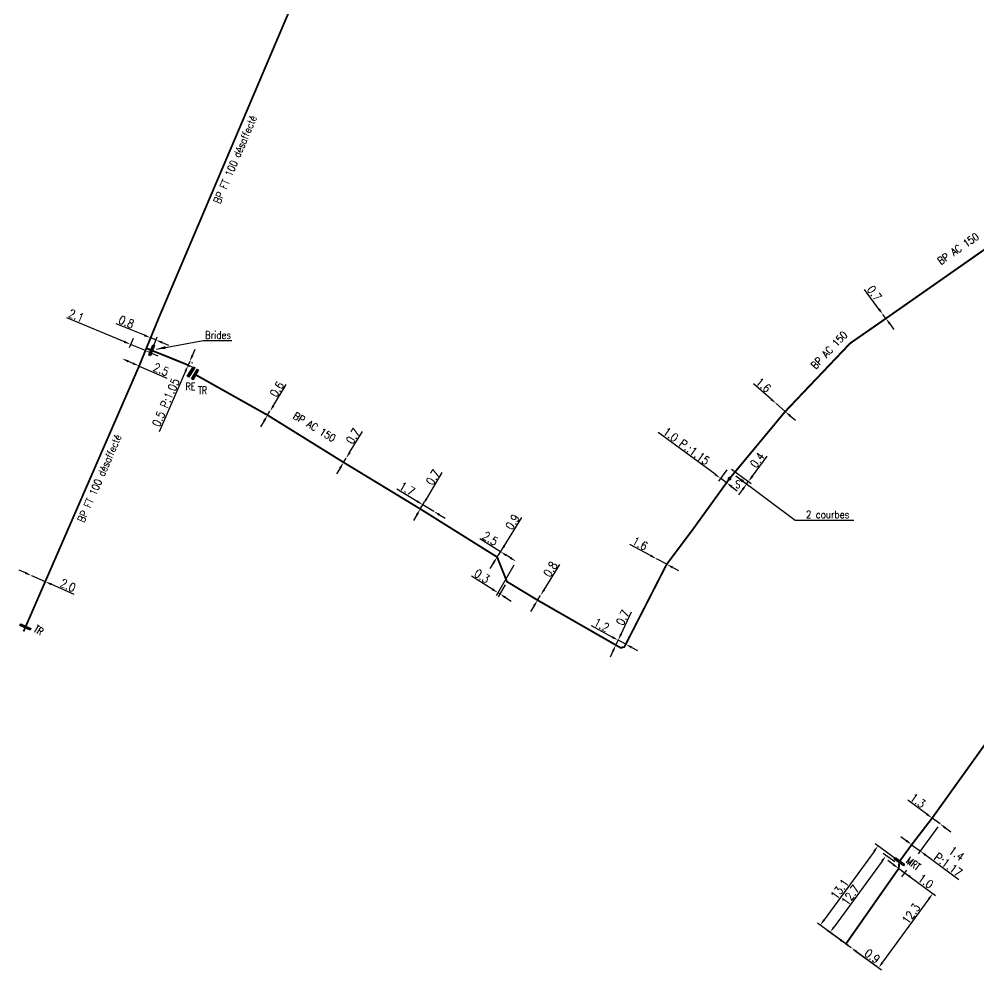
# Model space of a CAD drawing. Header units: millimetres. Extents: x 185000 to 186000, y 127000 to 128000.
# Drawn here: x 185373.7 to 185502, y 127269.3 to 127396.4 of the extents above; entities that cross this region are included whole.
import ezdxf
from ezdxf.enums import TextEntityAlignment as Align

# ---------------------------------------------------------------- set-up
doc = ezdxf.new("R2010")
doc.units = ezdxf.units.MM
doc.header["$PDMODE"] = 34
doc.layers.get('0').update_dxf_attribs({"linetype": 'CONTINUOUS'})
doc.layers.get('DEFPOINTS').update_dxf_attribs({"linetype": 'CONTINUOUS'})
doc.layers.add('L_908', color=5, linetype='CONTINUOUS')
doc.styles.add('G_ROMANS', font='ROMANS.SHX', dxfattribs={"width": 0.75})
doc.styles.get("Standard").update_dxf_attribs({"font": 'romans.shx', "width": 0.85})
doc.linetypes.add('BP_HS', pattern='A,2,-1,["G",Standard,S=0.85,R=0,X=-0.27,Y=-0.4],-1', length=4)
doc.dimstyles.get("Standard").update_dxf_attribs({"dimtxt": 1.5, "dimasz": 1.2, "dimexe": 0.625, "dimexo": 0.625, "dimgap": 0.25, "dimtad": 1, "dimdec": 1, "dimzin": 0, "dimdsep": 46, "dimtxsty": 'Standard', "dimcen": -0.5, "dimadec": 0, "dimazin": 0, "dimtfac": 1, "dimtdec": 1, "dimtmove": 0, "dimatfit": 3, "dimfxl": 0, "dimtolj": 1, "dimtzin": 0, "dimarcsym": 0})

# ---------------------------------------------------------------- blocks, each defined once
blk = doc.blocks.new('L_340_19')
at = {"linetype": 'Continuous'}
blk.add_hatch(color=0, dxfattribs=at).paths.add_polyline_path([(0.12, 0.75), (-0.12, 0.75), (-0.12, -0.75), (0.12, -0.75)])
at = {"color": 0, "linetype": 'Continuous'}
blk.add_lwpolyline([(-0.12, 0.75), (0.12, 0.75), (0.12, -0.75), (-0.12, -0.75)], close=True, dxfattribs=at)
at = {"color": 0, "linetype": 'Continuous', "width": 0.75}
for tag, height, flags, p in [('TR', 1, 8, (0, 1.98)), ('DEF_LEG', 1.2, 3, (0, -5)), ('DEF_COUP', 1.2, 3, (0, -7.5)), ('DEF_TYPE', 1.2, 3, (0, -10))]:
    blk.add_attdef(tag, text='', height=height, dxfattribs=dict(at, flags=flags)).set_placement(p, align=Align.MIDDLE)
blk = doc.blocks.new('*D388')
at = {"layer": 'DEFPOINTS', "color": 0, "linetype": 'Continuous', "transparency": 16777216}
for p in [(185387.4, 127351.04), (185387.4, 127351.04), (185389.69, 127350.03)]:
    blk.add_point(p, dxfattribs=at)
at = {"layer": 'L_908', "color": 0, "linetype": 'Continuous', "lineweight": -2, "transparency": 16777216}
for p, q in [((185388.23, 127350.68), (185388.87, 127350.4)), ((185389.69, 127350.03), (185393.41, 127348.4))]:
    blk.add_line(p, q, dxfattribs=at)
at = {"layer": 'L_908', "color": 0, "linetype": 'Continuous', "transparency": 16777216}
for points in [[(185388.29, 127350.81), (185388.16, 127350.54), (185387.4, 127351.04)], [(185388.93, 127350.53), (185388.81, 127350.26), (185389.69, 127350.03)]]:
    blk.add_solid(points, dxfattribs=at)
at = {"layer": 'L_908', "color": 0, "linetype": 'Continuous', "transparency": 16777216, "insert": (185392.63, 127349.57), "char_height": 1.125, "attachment_point": 5, "rotation": 336.3052}
blk.add_mtext('\\A1;2.5', dxfattribs=at)
blk = doc.blocks.new('*D389')
at = {"layer": 'DEFPOINTS', "color": 0, "linetype": 'Continuous', "transparency": 16777216}
for p in [(185391.23, 127353.81), (185391.23, 127353.81), (185391.37, 127352.13)]:
    blk.add_point(p, dxfattribs=at)
at = {"layer": 'L_908', "color": 0, "linetype": 'Continuous', "lineweight": -2, "transparency": 16777216}
for p, q in [((185390.4, 127354.15), (185386.61, 127355.7)), ((185391.94, 127353.52), (185391.23, 127353.81)), ((185391.55, 127352.56), (185392.12, 127353.95)), ((185392.77, 127353.18), (185393.6, 127352.84))]:
    blk.add_line(p, q, dxfattribs=at)
at = {"layer": 'L_908', "color": 0, "linetype": 'Continuous', "transparency": 16777216}
for points in [[(185390.45, 127354.29), (185390.34, 127354.01), (185391.23, 127353.81)], [(185392.83, 127353.32), (185392.71, 127353.04), (185391.94, 127353.52)]]:
    blk.add_solid(points, dxfattribs=at)
at = {"layer": 'L_908', "color": 0, "linetype": 'Continuous', "transparency": 16777216, "insert": (185387.99, 127355.94), "char_height": 1.125, "attachment_point": 5, "rotation": 337.7444}
blk.add_mtext('\\A1;0.8', dxfattribs=at)
blk = doc.blocks.new('*D390')
at = {"layer": 'DEFPOINTS', "color": 0, "linetype": 'Continuous', "transparency": 16777216}
for p in [(185389.06, 127354.13), (185388.55, 127352.93), (185390.66, 127352.41)]:
    blk.add_point(p, dxfattribs=at)
at = {"layer": 'L_908', "color": 0, "linetype": 'Continuous', "lineweight": -2, "transparency": 16777216}
for p, q in [((185387.72, 127353.27), (185380.02, 127356.49)), ((185388.88, 127353.7), (185388.37, 127352.49)), ((185390.53, 127352.1), (185388.55, 127352.93)), ((185390.48, 127351.98), (185390.35, 127351.67)), ((185391.36, 127351.75), (185392.19, 127351.41))]:
    blk.add_line(p, q, dxfattribs=at)
at = {"layer": 'L_908', "color": 0, "linetype": 'Continuous', "transparency": 16777216}
for points in [[(185387.78, 127353.41), (185387.67, 127353.14), (185388.55, 127352.93)], [(185391.42, 127351.89), (185391.3, 127351.62), (185390.53, 127352.1)]]:
    blk.add_solid(points, dxfattribs=at)
at = {"layer": 'L_908', "color": 0, "linetype": 'Continuous', "transparency": 16777216, "insert": (185381.28, 127356.78), "char_height": 1.125, "attachment_point": 5, "rotation": 337.3275}
blk.add_mtext('\\A1;2.1', dxfattribs=at)
blk = doc.blocks.new('*D393')
at = {"layer": 'DEFPOINTS', "color": 0, "linetype": 'Continuous', "transparency": 16777216}
for p in [(185375.31, 127322.02), (185375.31, 127322.02), (185377.14, 127321.22)]:
    blk.add_point(p, dxfattribs=at)
at = {"layer": 'L_908', "color": 0, "linetype": 'Continuous', "lineweight": -2, "transparency": 16777216}
for p, q in [((185374.48, 127322.38), (185373.66, 127322.74)), ((185375.31, 127322.02), (185377.14, 127321.22)), ((185377.97, 127320.86), (185380.97, 127319.55))]:
    blk.add_line(p, q, dxfattribs=at)
at = {"layer": 'L_908', "color": 0, "linetype": 'Continuous', "transparency": 16777216}
for points in [[(185374.54, 127322.52), (185374.42, 127322.24), (185375.31, 127322.02)], [(185378.03, 127321), (185377.91, 127320.72), (185377.14, 127321.22)]]:
    blk.add_solid(points, dxfattribs=at)
at = {"layer": 'L_908', "color": 0, "linetype": 'Continuous', "transparency": 16777216, "insert": (185380.18, 127320.71), "char_height": 1.125, "attachment_point": 5, "rotation": 336.4473}
blk.add_mtext('\\A1;2.0', dxfattribs=at)
blk = doc.blocks.new('*D396')
at = {"layer": 'DEFPOINTS', "color": 0, "linetype": 'Continuous', "transparency": 16777216}
for p in [(185396.07, 127350.24), (185396.28, 127350.72), (185396.46, 127350.64)]:
    blk.add_point(p, dxfattribs=at)
at = {"layer": 'L_908', "color": 0, "linetype": 'Continuous', "lineweight": -2, "transparency": 16777216}
for p, q in [((185396.82, 127351.46), (185397.18, 127352.29)), ((185396.46, 127350.64), (185396.25, 127350.16)), ((185396.5, 127350.06), (185396.68, 127349.97)), ((185396.71, 127350.53), (185396.89, 127350.45)), ((185395.9, 127349.34), (185392.37, 127341.24))]:
    blk.add_line(p, q, dxfattribs=at)
at = {"layer": 'L_908', "color": 0, "linetype": 'Continuous', "transparency": 16777216}
for points in [[(185396.68, 127351.52), (185396.96, 127351.4), (185396.46, 127350.64)], [(185395.76, 127349.4), (185396.03, 127349.28), (185396.25, 127350.16)]]:
    blk.add_solid(points, dxfattribs=at)
at = {"layer": 'L_908', "color": 0, "linetype": 'Continuous', "transparency": 16777216, "insert": (185393.26, 127345.17), "char_height": 1.125, "attachment_point": 5, "rotation": 66.4501}
blk.add_mtext('\\A1;0.5 P:1.05', dxfattribs=at)
blk = doc.blocks.new('*D397')
at = {"layer": 'DEFPOINTS', "color": 0, "linetype": 'Continuous', "transparency": 16777216}
for p in [(185391.23, 127353.81), (185391.23, 127353.81), (185391.37, 127352.13)]:
    blk.add_point(p, dxfattribs=at)
at = {"layer": 'L_908', "color": 0, "linetype": 'Continuous', "lineweight": -2, "transparency": 16777216}
for p, q in [((185390.4, 127354.15), (185386.61, 127355.7)), ((185391.94, 127353.52), (185391.23, 127353.81)), ((185391.55, 127352.56), (185392.12, 127353.95)), ((185392.77, 127353.18), (185393.6, 127352.84))]:
    blk.add_line(p, q, dxfattribs=at)
at = {"layer": 'L_908', "color": 0, "linetype": 'Continuous', "transparency": 16777216}
for points in [[(185390.45, 127354.29), (185390.34, 127354.01), (185391.23, 127353.81)], [(185392.83, 127353.32), (185392.71, 127353.04), (185391.94, 127353.52)]]:
    blk.add_solid(points, dxfattribs=at)
at = {"layer": 'L_908', "color": 0, "linetype": 'Continuous', "transparency": 16777216, "insert": (185387.99, 127355.94), "char_height": 1.125, "attachment_point": 5, "rotation": 337.7444}
blk.add_mtext('\\A1;0.8', dxfattribs=at)
blk = doc.blocks.new('*D436')
at = {"layer": 'DEFPOINTS', "color": 0, "linetype": 'Continuous', "transparency": 16777216}
for p in [(185407.19, 127343.99), (185407.19, 127343.99), (185406.87, 127343.47)]:
    blk.add_point(p, dxfattribs=at)
at = {"layer": 'L_908', "color": 0, "linetype": 'Continuous', "lineweight": -2, "transparency": 16777216}
for p, q in [((185407.66, 127344.76), (185409.37, 127347.56)), ((185406.87, 127343.47), (185407.19, 127343.99)), ((185406.4, 127342.7), (185405.93, 127341.93))]:
    blk.add_line(p, q, dxfattribs=at)
at = {"layer": 'L_908', "color": 0, "linetype": 'Continuous', "transparency": 16777216}
for points in [[(185407.53, 127344.84), (185407.79, 127344.68), (185407.19, 127343.99)], [(185406.27, 127342.78), (185406.53, 127342.62), (185406.87, 127343.47)]]:
    blk.add_solid(points, dxfattribs=at)
at = {"layer": 'L_908', "color": 0, "linetype": 'Continuous', "transparency": 16777216, "insert": (185408.11, 127346.94), "char_height": 1.125, "attachment_point": 5, "rotation": 58.5579}
blk.add_mtext('\\A1;0.6', dxfattribs=at)
blk = doc.blocks.new('*D437')
at = {"layer": 'DEFPOINTS', "color": 0, "linetype": 'Continuous', "transparency": 16777216}
for p in [(185453.74, 127313.39), (185453.74, 127313.39), (185454.75, 127312.84)]:
    blk.add_point(p, dxfattribs=at)
at = {"layer": 'L_908', "color": 0, "linetype": 'Continuous', "lineweight": -2, "transparency": 16777216}
for p, q in [((185452.95, 127313.81), (185450.18, 127315.3)), ((185454.75, 127312.84), (185453.74, 127313.39)), ((185455.55, 127312.42), (185456.34, 127311.99))]:
    blk.add_line(p, q, dxfattribs=at)
at = {"layer": 'L_908', "color": 0, "linetype": 'Continuous', "transparency": 16777216}
for points in [[(185453.02, 127313.94), (185452.88, 127313.68), (185453.74, 127313.39)], [(185455.62, 127312.55), (185455.48, 127312.29), (185454.75, 127312.84)]]:
    blk.add_solid(points, dxfattribs=at)
at = {"layer": 'L_908', "color": 0, "linetype": 'Continuous', "transparency": 16777216, "insert": (185451.52, 127315.43), "char_height": 1.125, "attachment_point": 5, "rotation": 331.7906}
blk.add_mtext('\\A1;1.2', dxfattribs=at)
blk = doc.blocks.new('*D438')
at = {"layer": 'DEFPOINTS', "color": 0, "linetype": 'Continuous', "transparency": 16777216}
for p in [(185458.87, 127324.27), (185458.87, 127324.27), (185460.23, 127323.54)]:
    blk.add_point(p, dxfattribs=at)
at = {"layer": 'L_908', "color": 0, "linetype": 'Continuous', "lineweight": -2, "transparency": 16777216}
for p, q in [((185458.08, 127324.69), (185455.31, 127326.18)), ((185460.23, 127323.54), (185458.87, 127324.27)), ((185461.03, 127323.11), (185461.82, 127322.69))]:
    blk.add_line(p, q, dxfattribs=at)
at = {"layer": 'L_908', "color": 0, "linetype": 'Continuous', "transparency": 16777216}
for points in [[(185458.15, 127324.83), (185458, 127324.56), (185458.87, 127324.27)], [(185461.1, 127323.24), (185460.96, 127322.98), (185460.23, 127323.54)]]:
    blk.add_solid(points, dxfattribs=at)
at = {"layer": 'L_908', "color": 0, "linetype": 'Continuous', "transparency": 16777216, "insert": (185456.65, 127326.31), "char_height": 1.125, "attachment_point": 5, "rotation": 331.7906}
blk.add_mtext('\\A1;1.6', dxfattribs=at)
blk = doc.blocks.new('*D439')
at = {"layer": 'DEFPOINTS', "color": 0, "linetype": 'Continuous', "transparency": 16777216}
for p in [(185453.43, 127312.74), (185453.74, 127313.39), (185453.74, 127313.39)]:
    blk.add_point(p, dxfattribs=at)
at = {"layer": 'L_908', "color": 0, "linetype": 'Continuous', "lineweight": -2, "transparency": 16777216}
for p, q in [((185454.13, 127314.2), (185455.53, 127317.16)), ((185453.43, 127312.74), (185453.74, 127313.39)), ((185453.05, 127311.92), (185452.66, 127311.11))]:
    blk.add_line(p, q, dxfattribs=at)
at = {"layer": 'L_908', "color": 0, "linetype": 'Continuous', "transparency": 16777216}
for points in [[(185453.99, 127314.26), (185454.26, 127314.14), (185453.74, 127313.39)], [(185452.91, 127311.99), (185453.18, 127311.86), (185453.43, 127312.74)]]:
    blk.add_solid(points, dxfattribs=at)
at = {"layer": 'L_908', "color": 0, "linetype": 'Continuous', "transparency": 16777216, "insert": (185454.34, 127316.41), "char_height": 1.125, "attachment_point": 5, "rotation": 64.6166}
blk.add_mtext('\\A1;0.7', dxfattribs=at)
blk = doc.blocks.new('*D440')
at = {"layer": 'DEFPOINTS', "color": 0, "linetype": 'Continuous', "transparency": 16777216}
for p in [(185443.36, 127319.38), (185443.36, 127319.38), (185442.97, 127318.74)]:
    blk.add_point(p, dxfattribs=at)
at = {"layer": 'L_908', "color": 0, "linetype": 'Continuous', "lineweight": -2, "transparency": 16777216}
for p, q in [((185443.84, 127320.14), (185445.95, 127323.49)), ((185442.97, 127318.74), (185443.36, 127319.38)), ((185442.49, 127317.98), (185442.01, 127317.22))]:
    blk.add_line(p, q, dxfattribs=at)
at = {"layer": 'L_908', "color": 0, "linetype": 'Continuous', "transparency": 16777216}
for points in [[(185443.72, 127320.22), (185443.97, 127320.06), (185443.36, 127319.38)], [(185442.36, 127318.06), (185442.61, 127317.9), (185442.97, 127318.74)]]:
    blk.add_solid(points, dxfattribs=at)
at = {"layer": 'L_908', "color": 0, "linetype": 'Continuous', "transparency": 16777216, "insert": (185444.68, 127322.88), "char_height": 1.125, "attachment_point": 5, "rotation": 57.9038}
blk.add_mtext('\\A1;0.8', dxfattribs=at)
blk = doc.blocks.new('*D441')
at = {"layer": 'DEFPOINTS', "color": 0, "linetype": 'Continuous', "transparency": 16777216}
for p in [(185437.56, 127324.5), (185440.09, 127323.92), (185440.09, 127323.92)]:
    blk.add_point(p, dxfattribs=at)
at = {"layer": 'L_908', "color": 0, "linetype": 'Continuous', "lineweight": -2, "transparency": 16777216}
for p, q in [((185438.01, 127325.22), (185435.24, 127326.96)), ((185437.81, 127324.9), (185438.26, 127325.62)), ((185439.33, 127324.39), (185438.78, 127324.74))]:
    blk.add_line(p, q, dxfattribs=at)
at = {"layer": 'L_908', "color": 0, "linetype": 'Continuous', "transparency": 16777216}
for points in [[(185438.86, 127324.87), (185438.7, 127324.61), (185438.01, 127325.22)], [(185439.41, 127324.52), (185439.25, 127324.27), (185440.09, 127323.92)]]:
    blk.add_solid(points, dxfattribs=at)
at = {"layer": 'L_908', "color": 0, "linetype": 'Continuous', "transparency": 16777216, "insert": (185436.64, 127326.97), "char_height": 1.125, "attachment_point": 5, "rotation": 327.8584}
blk.add_mtext('\\A1;2.5', dxfattribs=at)
blk = doc.blocks.new('*D442')
at = {"layer": 'DEFPOINTS', "color": 0, "linetype": 'Continuous', "transparency": 16777216}
for p in [(185437.56, 127324.5), (185438.01, 127325.22), (185438.01, 127325.22)]:
    blk.add_point(p, dxfattribs=at)
at = {"layer": 'L_908', "color": 0, "linetype": 'Continuous', "lineweight": -2, "transparency": 16777216}
for p, q in [((185438.49, 127325.98), (185440.88, 127329.78)), ((185437.56, 127324.5), (185438.01, 127325.22)), ((185437.08, 127323.74), (185436.6, 127322.98))]:
    blk.add_line(p, q, dxfattribs=at)
at = {"layer": 'L_908', "color": 0, "linetype": 'Continuous', "transparency": 16777216}
for points in [[(185438.37, 127326.06), (185438.62, 127325.9), (185438.01, 127325.22)], [(185436.96, 127323.82), (185437.21, 127323.66), (185437.56, 127324.5)]]:
    blk.add_solid(points, dxfattribs=at)
at = {"layer": 'L_908', "color": 0, "linetype": 'Continuous', "transparency": 16777216, "insert": (185439.62, 127329.19), "char_height": 1.125, "attachment_point": 5, "rotation": 57.8584}
blk.add_mtext('\\A1;0.9', dxfattribs=at)
blk = doc.blocks.new('*D443')
at = {"layer": 'DEFPOINTS', "color": 0, "linetype": 'Continuous', "transparency": 16777216}
for p in [(185427.29, 127330.93), (185429.08, 127330.61), (185429.08, 127330.61)]:
    blk.add_point(p, dxfattribs=at)
at = {"layer": 'L_908', "color": 0, "linetype": 'Continuous', "lineweight": -2, "transparency": 16777216}
for p, q in [((185426.86, 127331.95), (185424.17, 127333.58)), ((185427.54, 127331.33), (185427.87, 127331.89)), ((185429.08, 127330.61), (185427.63, 127331.49)), ((185429.86, 127330.14), (185430.63, 127329.68))]:
    blk.add_line(p, q, dxfattribs=at)
at = {"layer": 'L_908', "color": 0, "linetype": 'Continuous', "transparency": 16777216}
for points in [[(185426.94, 127332.08), (185426.78, 127331.82), (185427.63, 127331.49)], [(185429.93, 127330.27), (185429.78, 127330.01), (185429.08, 127330.61)]]:
    blk.add_solid(points, dxfattribs=at)
at = {"layer": 'L_908', "color": 0, "linetype": 'Continuous', "transparency": 16777216, "insert": (185425.52, 127333.64), "char_height": 1.125, "attachment_point": 5, "rotation": 328.8564}
blk.add_mtext('\\A1;1.7', dxfattribs=at)
blk = doc.blocks.new('*D444')
at = {"layer": 'DEFPOINTS', "color": 0, "linetype": 'Continuous', "transparency": 16777216}
for p in [(185440.03, 127323.82), (185438.87, 127321.22), (185437.67, 127319.73)]:
    blk.add_point(p, dxfattribs=at)
at = {"layer": 'L_908', "color": 0, "linetype": 'Continuous', "lineweight": -2, "transparency": 16777216}
for p, q in [((185439.79, 127323.42), (185437.43, 127319.32)), ((185436.91, 127320.21), (185434.13, 127321.96)), ((185438.64, 127320.81), (185437.69, 127319.17)), ((185437.92, 127319.57), (185437.67, 127319.73)), ((185438.68, 127319.09), (185439.44, 127318.61))]:
    blk.add_line(p, q, dxfattribs=at)
at = {"layer": 'L_908', "color": 0, "linetype": 'Continuous', "transparency": 16777216}
for points in [[(185436.99, 127320.34), (185436.83, 127320.08), (185437.67, 127319.73)], [(185438.76, 127319.22), (185438.6, 127318.96), (185437.92, 127319.57)]]:
    blk.add_solid(points, dxfattribs=at)
at = {"layer": 'L_908', "color": 0, "linetype": 'Continuous', "transparency": 16777216, "insert": (185435.54, 127321.96), "char_height": 1.125, "attachment_point": 5, "rotation": 327.7866}
blk.add_mtext('\\A1;0.3', dxfattribs=at)
blk = doc.blocks.new('*D445')
at = {"layer": 'DEFPOINTS', "color": 0, "linetype": 'Continuous', "transparency": 16777216}
for p in [(185427.29, 127330.93), (185427.63, 127331.49), (185427.63, 127331.49)]:
    blk.add_point(p, dxfattribs=at)
at = {"layer": 'L_908', "color": 0, "linetype": 'Continuous', "lineweight": -2, "transparency": 16777216}
for p, q in [((185428.1, 127332.26), (185430.23, 127335.79)), ((185427.29, 127330.93), (185427.63, 127331.49)), ((185426.83, 127330.16), (185426.36, 127329.39))]:
    blk.add_line(p, q, dxfattribs=at)
at = {"layer": 'L_908', "color": 0, "linetype": 'Continuous', "transparency": 16777216}
for points in [[(185427.97, 127332.33), (185428.22, 127332.18), (185427.63, 127331.49)], [(185426.7, 127330.24), (185426.96, 127330.08), (185427.29, 127330.93)]]:
    blk.add_solid(points, dxfattribs=at)
at = {"layer": 'L_908', "color": 0, "linetype": 'Continuous', "transparency": 16777216, "insert": (185428.98, 127335.16), "char_height": 1.125, "attachment_point": 5, "rotation": 58.8564}
blk.add_mtext('\\A1;0.7', dxfattribs=at)
blk = doc.blocks.new('*D446')
at = {"layer": 'DEFPOINTS', "color": 0, "linetype": 'Continuous', "transparency": 16777216}
for p in [(185417.03, 127337.16), (185417.37, 127337.72), (185417.37, 127337.72)]:
    blk.add_point(p, dxfattribs=at)
at = {"layer": 'L_908', "color": 0, "linetype": 'Continuous', "lineweight": -2, "transparency": 16777216}
for p, q in [((185417.84, 127338.48), (185419.56, 127341.27)), ((185417.03, 127337.16), (185417.37, 127337.72)), ((185416.56, 127336.4), (185416.09, 127335.63))]:
    blk.add_line(p, q, dxfattribs=at)
at = {"layer": 'L_908', "color": 0, "linetype": 'Continuous', "transparency": 16777216}
for points in [[(185417.72, 127338.56), (185417.97, 127338.4), (185417.37, 127337.72)], [(185416.43, 127336.47), (185416.69, 127336.32), (185417.03, 127337.16)]]:
    blk.add_solid(points, dxfattribs=at)
at = {"layer": 'L_908', "color": 0, "linetype": 'Continuous', "transparency": 16777216, "insert": (185418.3, 127340.65), "char_height": 1.125, "attachment_point": 5, "rotation": 58.3895}
blk.add_mtext('\\A1;0.7', dxfattribs=at)
blk = doc.blocks.new('*D447')
at = {"layer": 'DEFPOINTS', "color": 0, "linetype": 'Continuous', "transparency": 16777216}
for p in [(185474.88, 127345.01), (185474.88, 127345.01), (185476.08, 127343.96)]:
    blk.add_point(p, dxfattribs=at)
at = {"layer": 'L_908', "color": 0, "linetype": 'Continuous', "lineweight": -2, "transparency": 16777216}
for p, q in [((185474.2, 127345.6), (185471.83, 127347.66)), ((185476.08, 127343.96), (185474.88, 127345.01)), ((185476.76, 127343.37), (185477.44, 127342.78))]:
    blk.add_line(p, q, dxfattribs=at)
at = {"layer": 'L_908', "color": 0, "linetype": 'Continuous', "transparency": 16777216}
for points in [[(185474.3, 127345.71), (185474.1, 127345.49), (185474.88, 127345.01)], [(185476.86, 127343.48), (185476.66, 127343.26), (185476.08, 127343.96)]]:
    blk.add_solid(points, dxfattribs=at)
at = {"layer": 'L_908', "color": 0, "linetype": 'Continuous', "transparency": 16777216, "insert": (185473.16, 127347.49), "char_height": 1.125, "attachment_point": 5, "rotation": 318.9899}
blk.add_mtext('\\A1;1.6', dxfattribs=at)
blk = doc.blocks.new('*D448')
at = {"layer": 'DEFPOINTS', "color": 0, "linetype": 'Continuous', "transparency": 16777216}
for p in [(185468.53, 127336.54), (185467.42, 127335.03), (185468.63, 127334.99)]:
    blk.add_point(p, dxfattribs=at)
at = {"layer": 'L_908', "color": 0, "linetype": 'Continuous', "lineweight": -2, "transparency": 16777216}
for p, q in [((185466.7, 127335.57), (185459.09, 127341.17)), ((185468.25, 127336.16), (185467.14, 127334.66)), ((185468.22, 127334.44), (185467.42, 127335.03)), ((185468.36, 127334.62), (185467.95, 127334.06)), ((185468.95, 127333.9), (185469.67, 127333.37))]:
    blk.add_line(p, q, dxfattribs=at)
at = {"layer": 'L_908', "color": 0, "linetype": 'Continuous', "transparency": 16777216}
for points in [[(185466.78, 127335.69), (185466.61, 127335.45), (185467.42, 127335.03)], [(185469.04, 127334.03), (185468.86, 127333.78), (185468.22, 127334.44)]]:
    blk.add_solid(points, dxfattribs=at)
at = {"layer": 'L_908', "color": 0, "linetype": 'Continuous', "transparency": 16777216, "insert": (185462.86, 127339.33), "char_height": 1.125, "attachment_point": 5, "rotation": 323.5891}
blk.add_mtext('\\A1;1.0 P.:1.15', dxfattribs=at)
blk = doc.blocks.new('*D449')
at = {"layer": 'DEFPOINTS', "color": 0, "linetype": 'Continuous', "transparency": 16777216}
for p in [(185468.53, 127336.54), (185469.1, 127335.62), (185471.16, 127334.6)]:
    blk.add_point(p, dxfattribs=at)
at = {"layer": 'L_908', "color": 0, "linetype": 'Continuous', "lineweight": -2, "transparency": 16777216}
for p, q in [((185471.69, 127335.32), (185473.66, 127338)), ((185468.91, 127336.26), (185471.53, 127334.32)), ((185469.47, 127335.34), (185471.3, 127334)), ((185470.92, 127334.27), (185471.16, 127334.6)), ((185470.38, 127333.55), (185469.85, 127332.83))]:
    blk.add_line(p, q, dxfattribs=at)
at = {"layer": 'L_908', "color": 0, "linetype": 'Continuous', "transparency": 16777216}
for points in [[(185471.57, 127335.41), (185471.81, 127335.23), (185471.16, 127334.6)], [(185470.26, 127333.64), (185470.51, 127333.46), (185470.92, 127334.27)]]:
    blk.add_solid(points, dxfattribs=at)
at = {"layer": 'L_908', "color": 0, "linetype": 'Continuous', "transparency": 16777216, "insert": (185472.34, 127337.47), "char_height": 1.125, "attachment_point": 5, "rotation": 53.5891}
blk.add_mtext('\\A1;0.4', dxfattribs=at)
blk = doc.blocks.new('*D450')
at = {"layer": 'DEFPOINTS', "color": 0, "linetype": 'Continuous', "transparency": 16777216}
for p in [(185489.14, 127356.92), (185489.14, 127356.92), (185489.53, 127356.39)]:
    blk.add_point(p, dxfattribs=at)
at = {"layer": 'L_908', "color": 0, "linetype": 'Continuous', "lineweight": -2, "transparency": 16777216}
for p, q in [((185488.61, 127357.64), (185486.68, 127360.29)), ((185489.53, 127356.39), (185489.14, 127356.92)), ((185490.06, 127355.67), (185490.59, 127354.94))]:
    blk.add_line(p, q, dxfattribs=at)
at = {"layer": 'L_908', "color": 0, "linetype": 'Continuous', "transparency": 16777216}
for points in [[(185488.73, 127357.73), (185488.49, 127357.56), (185489.14, 127356.92)], [(185490.18, 127355.75), (185489.94, 127355.58), (185489.53, 127356.39)]]:
    blk.add_solid(points, dxfattribs=at)
at = {"layer": 'L_908', "color": 0, "linetype": 'Continuous', "transparency": 16777216, "insert": (185487.99, 127359.77), "char_height": 1.125, "attachment_point": 5, "rotation": 306.1257}
blk.add_mtext('\\A1;0.7', dxfattribs=at)
blk = doc.blocks.new('L_300_11')
at = {"color": 0, "linetype": 'Continuous', "const_width": 0.248, "flags": 128}
blk.add_lwpolyline([(-0.13, 0, 1), (0.13, 0, 1)], format="xyb", close=True, dxfattribs=at)
at = {"linetype": 'Continuous', "style": 'G_ROMANS', "width": 0.75}
blk.add_attdef('S', text='', height=1, dxfattribs=at).set_placement((0, 1.35), align=Align.MIDDLE_CENTER)
at = {"color": 0, "linetype": 'Continuous', "width": 0.75, "flags": 3}
for tag, p in [('DEF_LEG', (0, -5)), ('DEF_COUP', (0, -7.5)), ('DEF_TYPE', (0, -10))]:
    blk.add_attdef(tag, text='', height=1.2, dxfattribs=at).set_placement(p, align=Align.MIDDLE)
blk = doc.blocks.new('*D458')
at = {"layer": 'DEFPOINTS', "color": 0, "linetype": 'Continuous', "transparency": 16777216}
for p in [(185496.78, 127288.83), (185492.98, 127286.05), (185494.11, 127285.22)]:
    blk.add_point(p, dxfattribs=at)
at = {"layer": 'L_908', "color": 0, "linetype": 'Continuous', "lineweight": -2, "transparency": 16777216}
for p, q in [((185496.5, 127288.45), (185493.83, 127284.84)), ((185492.26, 127286.59), (185491.53, 127287.12)), ((185492.98, 127286.05), (185494.11, 127285.22)), ((185494.83, 127284.68), (185499.3, 127281.38))]:
    blk.add_line(p, q, dxfattribs=at)
at = {"layer": 'L_908', "color": 0, "linetype": 'Continuous', "transparency": 16777216}
for points in [[(185492.35, 127286.71), (185492.17, 127286.46), (185492.98, 127286.05)], [(185494.92, 127284.8), (185494.74, 127284.56), (185494.11, 127285.22)]]:
    blk.add_solid(points, dxfattribs=at)
at = {"layer": 'L_908', "color": 0, "linetype": 'Continuous', "transparency": 16777216, "insert": (185498.43, 127284.12), "char_height": 1.125, "attachment_point": 5, "rotation": 323.5079}
blk.add_mtext('\\A1;1.4\\PP:1.17', dxfattribs=at)
blk = doc.blocks.new('*D459')
at = {"layer": 'DEFPOINTS', "color": 0, "linetype": 'Continuous', "transparency": 16777216}
for p in [(185495.72, 127289.61), (185496.78, 127288.83), (185496.78, 127288.83)]:
    blk.add_point(p, dxfattribs=at)
at = {"layer": 'L_908', "color": 0, "linetype": 'Continuous', "lineweight": -2, "transparency": 16777216}
for p, q in [((185494.99, 127290.15), (185492.47, 127292.02)), ((185496.78, 127288.83), (185495.72, 127289.61)), ((185497.5, 127288.29), (185498.23, 127287.76))]:
    blk.add_line(p, q, dxfattribs=at)
at = {"layer": 'L_908', "color": 0, "linetype": 'Continuous', "transparency": 16777216}
for points in [[(185495.08, 127290.27), (185494.9, 127290.03), (185495.72, 127289.61)], [(185497.59, 127288.42), (185497.41, 127288.17), (185496.78, 127288.83)]]:
    blk.add_solid(points, dxfattribs=at)
at = {"layer": 'L_908', "color": 0, "linetype": 'Continuous', "transparency": 16777216, "insert": (185493.81, 127291.95), "char_height": 1.125, "attachment_point": 5, "rotation": 323.5151}
blk.add_mtext('\\A1;1.3', dxfattribs=at)
blk = doc.blocks.new('L_340_17')
at = {"linetype": 'Continuous'}
blk.add_hatch(color=0, dxfattribs=at).paths.add_polyline_path([(0.125, 0.75), (-0.125, 0.75), (-0.125, -0.75), (0.125, -0.75)])
at = {"color": 0, "linetype": 'Continuous'}
blk.add_lwpolyline([(-0.125, 0.75), (0.125, 0.75), (0.125, -0.75), (-0.125, -0.75)], close=True, dxfattribs=at)
at = {"color": 0, "linetype": 'Continuous', "width": 0.75}
for tag, height, flags, p in [('MRT', 1, 8, (0, 2.5)), ('DEF_LEG', 1.2, 3, (0, -5)), ('DEF_COUP', 1.2, 3, (0, -7.5)), ('DEF_TYPE', 1.2, 3, (0, -10))]:
    blk.add_attdef(tag, text='', height=height, dxfattribs=dict(at, flags=flags)).set_placement(p, align=Align.MIDDLE)
blk = doc.blocks.new('*D753')
at = {"layer": 'DEFPOINTS', "color": 0, "linetype": 'Continuous', "transparency": 16777216}
for p in [(185491.1, 127283.47), (185482.08, 127274.33), (185484.88, 127272.29)]:
    blk.add_point(p, dxfattribs=at)
at = {"layer": 'L_908', "color": 0, "linetype": 'Continuous', "lineweight": -2, "transparency": 16777216}
for p, q in [((185490.72, 127283.75), (185489.18, 127284.87)), ((185489.03, 127283.86), (185482.61, 127275.06)), ((185484.5, 127272.57), (185481.7, 127274.6))]:
    blk.add_line(p, q, dxfattribs=at)
at = {"layer": 'L_908', "color": 0, "linetype": 'Continuous', "transparency": 16777216}
for points in [[(185488.91, 127283.95), (185489.15, 127283.78), (185489.56, 127284.59)], [(185482.49, 127275.14), (185482.73, 127274.97), (185482.08, 127274.33)]]:
    blk.add_solid(points, dxfattribs=at)
at = {"layer": 'L_908', "color": 0, "linetype": 'Continuous', "transparency": 16777216, "insert": (185484.78, 127279.31), "char_height": 1.125, "attachment_point": 5, "rotation": 53.9208}
blk.add_mtext('\\A1;12.7', dxfattribs=at)
blk = doc.blocks.new('*D754')
at = {"layer": 'DEFPOINTS', "color": 0, "linetype": 'Continuous', "transparency": 16777216}
for p in [(185491.25, 127282.87), (185492.05, 127282.28), (185491.39, 127281.37)]:
    blk.add_point(p, dxfattribs=at)
at = {"layer": 'L_908', "color": 0, "linetype": 'Continuous', "lineweight": -2, "transparency": 16777216}
for p, q in [((185490.52, 127283.4), (185489.79, 127283.93)), ((185491.25, 127282.87), (185492.05, 127282.28)), ((185491.67, 127281.75), (185492.33, 127282.66)), ((185492.78, 127281.75), (185495.32, 127279.9))]:
    blk.add_line(p, q, dxfattribs=at)
at = {"layer": 'L_908', "color": 0, "linetype": 'Continuous', "transparency": 16777216}
for points in [[(185490.61, 127283.52), (185490.43, 127283.28), (185491.25, 127282.87)], [(185492.87, 127281.87), (185492.69, 127281.63), (185492.05, 127282.28)]]:
    blk.add_solid(points, dxfattribs=at)
at = {"layer": 'L_908', "color": 0, "linetype": 'Continuous', "transparency": 16777216, "insert": (185494.86, 127281.17), "char_height": 1.125, "attachment_point": 5, "rotation": 323.9208}
blk.add_mtext('\\A1;1.0', dxfattribs=at)
blk = doc.blocks.new('*D755')
at = {"layer": 'DEFPOINTS', "color": 0, "linetype": 'Continuous', "transparency": 16777216}
for p in [(185491.34, 127283.79), (185480.76, 127275.29), (185484.88, 127272.29)]:
    blk.add_point(p, dxfattribs=at)
at = {"layer": 'L_908', "color": 0, "linetype": 'Continuous', "lineweight": -2, "transparency": 16777216}
for p, q in [((185490.96, 127284.07), (185488.1, 127286.15)), ((185487.95, 127285.15), (185481.29, 127276.02)), ((185484.5, 127272.57), (185480.38, 127275.57))]:
    blk.add_line(p, q, dxfattribs=at)
at = {"layer": 'L_908', "color": 0, "linetype": 'Continuous', "transparency": 16777216}
for points in [[(185487.83, 127285.24), (185488.07, 127285.06), (185488.48, 127285.88)], [(185481.17, 127276.11), (185481.41, 127275.93), (185480.76, 127275.29)]]:
    blk.add_solid(points, dxfattribs=at)
at = {"layer": 'L_908', "color": 0, "linetype": 'Continuous', "transparency": 16777216, "insert": (185483.35, 127280.11), "char_height": 1.125, "attachment_point": 5, "rotation": 53.9208}
blk.add_mtext('\\A1;13.1', dxfattribs=at)
blk = doc.blocks.new('*D756')
at = {"layer": 'DEFPOINTS', "color": 0, "linetype": 'Continuous', "transparency": 16777216}
for p in [(185491.25, 127282.87), (185484.88, 127272.29), (185488.56, 127269.61)]:
    blk.add_point(p, dxfattribs=at)
at = {"layer": 'L_908', "color": 0, "linetype": 'Continuous', "lineweight": -2, "transparency": 16777216}
for p, q in [((185491.62, 127282.59), (185496.19, 127279.27)), ((185495.28, 127278.82), (185489.09, 127270.33)), ((185485.26, 127272.02), (185488.94, 127269.33))]:
    blk.add_line(p, q, dxfattribs=at)
at = {"layer": 'L_908', "color": 0, "linetype": 'Continuous', "transparency": 16777216}
for points in [[(185495.16, 127278.91), (185495.4, 127278.73), (185495.81, 127279.55)], [(185488.97, 127270.42), (185489.21, 127270.24), (185488.56, 127269.61)]]:
    blk.add_solid(points, dxfattribs=at)
at = {"layer": 'L_908', "color": 0, "linetype": 'Continuous', "transparency": 16777216, "insert": (185492.9, 127276.83), "char_height": 1.125, "attachment_point": 5, "rotation": 53.9208}
blk.add_mtext('\\A1;12.3', dxfattribs=at)
blk = doc.blocks.new('*D759')
at = {"layer": 'DEFPOINTS', "color": 0, "linetype": 'Continuous', "transparency": 16777216}
for p in [(185484.19, 127272.79), (185484.88, 127272.29), (185484.88, 127272.29)]:
    blk.add_point(p, dxfattribs=at)
at = {"layer": 'L_908', "color": 0, "linetype": 'Continuous', "lineweight": -2, "transparency": 16777216}
for p, q in [((185483.46, 127273.32), (185482.73, 127273.85)), ((185484.19, 127272.79), (185484.88, 127272.29)), ((185485.6, 127271.76), (185488.22, 127269.86))]:
    blk.add_line(p, q, dxfattribs=at)
at = {"layer": 'L_908', "color": 0, "linetype": 'Continuous', "transparency": 16777216}
for points in [[(185483.55, 127273.44), (185483.37, 127273.2), (185484.19, 127272.79)], [(185485.69, 127271.88), (185485.52, 127271.64), (185484.88, 127272.29)]]:
    blk.add_solid(points, dxfattribs=at)
at = {"layer": 'L_908', "color": 0, "linetype": 'Continuous', "transparency": 16777216, "insert": (185487.72, 127271.15), "char_height": 1.125, "attachment_point": 5, "rotation": 323.9208}
blk.add_mtext('\\A1;0.9', dxfattribs=at)
blk = doc.blocks.new('L_340_20')
at = {"linetype": 'Continuous'}
blk.add_hatch(color=0, dxfattribs=at).paths.add_polyline_path([(0.12, 0.75), (-0.12, 0.75), (-0.12, -0.75), (0.12, -0.75)])
at = {"color": 0, "linetype": 'Continuous'}
blk.add_lwpolyline([(-0.12, 0.75), (0.12, 0.75), (0.12, -0.75), (-0.12, -0.75)], close=True, dxfattribs=at)
at = {"color": 0, "linetype": 'Continuous', "width": 0.75}
for tag, height, flags, p in [('RE', 1, 8, (0, 1.87)), ('DEF_LEG', 1.2, 3, (0, -5)), ('DEF_COUP', 1.2, 3, (0, -7.5)), ('DEF_TYPE', 1.2, 3, (0, -10))]:
    blk.add_attdef(tag, text='', height=height, dxfattribs=dict(at, flags=flags)).set_placement(p, align=Align.MIDDLE)

msp = doc.modelspace()

# ---------------------------------------------------------------- linework, layer by layer
at = {"layer": 'L_908', "linetype": 'BP_HS', "const_width": 0.25, "flags": 128}
for points in [[(185452.77, 127500.37), (185452.38, 127499.43), (185445, 127481.62), (185424.44, 127433.04), (185411.84, 127402.36), (185392.32, 127356.47), (185390.66, 127352.41), (185389.69, 127350.03), (185377.14, 127321.22), (185374.24, 127314.55)], [(185390.65, 127352.42), (185396.07, 127350.24), (185396.46, 127349.97)]]:
    msp.add_lwpolyline(points, dxfattribs=at)
at = {"layer": 'L_908', "linetype": 'BP_HS', "ltscale": 0.5}
msp.add_lwpolyline([(185484.19, 127272.79, 0.25, 0.25, 0), (185491.25, 127282.87, 0.25, 0.25, 0), (185491.34, 127283.79, 0.25, 0.25, 0), (185492.98, 127286.05, 0.25, 0.25, 0), (185495.72, 127289.61, 0.25, 0.25, 0), (185503.58, 127300.57, 0.25, 0.25, 0), (185511.5, 127311.3, 0.25, 0.25, 0), (185519.32, 127322.1, 0.25, 0.25, 0), (185544.13, 127354.99, 0.25, 0.25, 0), (185544.39, 127355.36, 0.25, 0.25, 0), (185547.11, 127359.77, 0.25, 0.25, 0), (185549.02, 127362.64, 0.25, 0.25, 0), (185554.54, 127371.2, 0.25, 0.25, 0), (185559.53, 127380.47, 0.25, 0.25, 0), (185566.43, 127393.94, 0.25, 0.25, 0), (185571.13, 127401.24, 0.25, 0.25, 0), (185589.03, 127428.22, 0.25, 0.25, 0), (185594.77, 127436.79, 0.25, 0.25, 0), (185598.78, 127442.42, 0.25, 0.25, 0), (185607.48, 127452.93, 0, 0, 0)], format="xyseb", dxfattribs=at)
at = {"layer": 'L_908', "linetype": 'BP_HS', "const_width": 0.25}
msp.add_lwpolyline([(185397.18, 127348.91), (185406.87, 127343.47), (185417.03, 127337.16), (185427.29, 127330.93), (185437.56, 127324.5), (185438.87, 127321.22), (185442.97, 127318.74), (185453.43, 127312.74), (185454.09, 127312.36), (185454.57, 127312.49), (185454.75, 127312.84), (185460.23, 127323.54), (185463.74, 127328.22), (185468.63, 127334.99), (185468.63, 127334.99), (185476.08, 127343.96), (185484.75, 127353.07), (185489.53, 127356.39), (185505.13, 127367.3), (185515.03, 127374.07), (185515.03, 127374.07), (185515.28, 127374.5), (185515.72, 127375.29), (185516.51, 127376.72)], dxfattribs=at)

# ---------------------------------------------------------------- block references
at = {"layer": 'L_908', "rotation": 337.7443538220957}
msp.add_blockref('L_340_19', (185391.37, 127352.13), dxfattribs=at)
msp.add_blockref('L_340_19', (185391.37, 127352.13), dxfattribs=at)
at = {"layer": 'L_908'}
ref = msp.add_blockref('L_340_20', (185396.63, 127349.25), dxfattribs=dict(at, rotation=328.3097703684406))
ref.add_attrib('RE', 'RE', dxfattribs={"layer": '0', "color": 0, "linetype": 'Continuous', "height": 1, "width": 0.75}).set_placement((185396.56, 127347.31), align=Align.MIDDLE)
ref = msp.add_blockref('L_340_19', (185397.18, 127348.91), dxfattribs=dict(at, rotation=330.6534904659312))
ref.add_attrib('TR', 'TR', dxfattribs={"layer": '0', "color": 0, "linetype": 'Continuous', "height": 1, "width": 0.75}).set_placement((185398.17, 127346.79), align=Align.MIDDLE)
ref = msp.add_blockref('L_300_11', (185468.63, 127334.99), dxfattribs=dict(at, rotation=235.6208906640997))
ref.add_attrib('S', 'S', dxfattribs={"layer": '0', "linetype": 'Continuous', "height": 1, "style": 'G_ROMANS', "width": 0.75}).set_placement((185469.75, 127334.23), align=Align.MIDDLE_CENTER)
ref = msp.add_blockref('L_340_19', (185374.5, 127315.16), dxfattribs=dict(at, rotation=66.46518971918861))
ref.add_attrib('TR', 'TR', dxfattribs={"layer": '0', "color": 0, "linetype": 'Continuous', "height": 1, "rotation": 327.9946, "width": 0.75, "flags": 8}).set_placement((185376.26, 127314.73), align=Align.MIDDLE)
ref = msp.add_blockref('L_340_17', (185491.34, 127283.79), dxfattribs=dict(at, rotation=53.90914810354994))
ref.add_attrib('MRT', 'MRT', dxfattribs={"layer": '0', "color": 0, "linetype": 'Continuous', "height": 1, "rotation": 323.9091, "style": 'G_ROMANS', "width": 0.75, "flags": 8}).set_placement((185493.21, 127283.51), align=Align.MIDDLE)

# ---------------------------------------------------------------- texts
at = {"layer": 'L_908', "linetype": 'Continuous', "width": 0.85}
for rotation, p in [(66.9506, (185402.53, 127377.65)), (66.4652, (185384.4, 127335.03))]:
    msp.add_text('BP FT 100 désaffecté', height=1, rotation=rotation, dxfattribs=at).set_placement(p, align=Align.MIDDLE)
at = {"layer": 'L_908', "linetype": 'Continuous', "char_height": 1, "attachment_point": 5}
for insert, rotation in [((185499.2, 127365.72), 34.4955), ((185481.95, 127352.17), 46.4178), ((185413.14, 127341.89), 328.8564)]:
    msp.add_mtext('BP AC 150', dxfattribs=dict(at, insert=insert, rotation=rotation))
at = {"layer": 'L_908', "linetype": 'Continuous', "char_height": 1, "attachment_point": 4}
for s, insert in [('Brides', (185398.49, 127354.18)), ('Brides', (185398.49, 127354.18)), ('2 courbes', (185478.85, 127330.19))]:
    msp.add_mtext(s, dxfattribs=dict(at, insert=insert))

# ---------------------------------------------------------------- dimensions: what is measured, and where the dimension line sits
at = {"layer": 'L_908', "linetype": 'Continuous'}
for base, p1, p2, angle, picture, middle in [((185489.143, 127356.918), (185489.5262, 127356.393), (185489.143, 127356.918), 306.1257, '*D450', (185487.3806, 127359.3325)), ((185388.55, 127352.93), (185390.66, 127352.41), (185389.06, 127354.13), 337.3275, '*D390', (185380.99, 127356.09)), ((185391.23, 127353.81), (185391.37, 127352.13), (185391.23, 127353.81), 337.7444, '*D389', (185387.71, 127355.25)), ((185391.23, 127353.81), (185391.37, 127352.13), (185391.23, 127353.81), 337.7444, '*D397', (185387.71, 127355.25)), ((185387.4, 127351.04), (185389.69, 127350.03), (185387.4, 127351.04), 336.3052, '*D388', (185392.32, 127348.88)), ((185474.88, 127345.01), (185476.08, 127343.96), (185474.88, 127345.01), 318.9899, '*D447', (185472.67, 127346.93)), ((185407.19, 127343.99), (185406.87, 127343.47), (185407.19, 127343.99), 238.5579, '*D436', (185408.75, 127346.54)), ((185417.3718, 127337.71568), (185417.03111, 127337.16212), (185417.3718, 127337.71568), 238.38946, '*D446', (185418.93861, 127340.26145)), ((185471.16, 127334.6), (185469.1, 127335.62), (185468.53, 127336.54), 233.5891, '*D449', (185472.94, 127337.02)), ((185427.63, 127331.49), (185427.29, 127330.93), (185427.63, 127331.49), 238.8564, '*D445', (185429.62, 127334.78)), ((185429.08, 127330.61), (185427.29, 127330.93), (185429.08, 127330.61), 148.8564, '*D443', (185425.13, 127333)), ((185438.01, 127325.22), (185437.56, 127324.5), (185438.01, 127325.22), 237.8584, '*D442', (185440.26, 127328.79)), ((185440.09, 127323.92), (185437.56, 127324.5), (185440.09, 127323.92), 147.8584, '*D441', (185436.24, 127326.33)), ((185458.8684, 127324.2691), (185460.2343, 127323.5364), (185458.8684, 127324.2691), 331.7906, '*D438', (185456.2944, 127325.6499)), ((185443.36, 127319.38), (185442.97, 127318.74), (185443.36, 127319.38), 237.9038, '*D440', (185445.31, 127322.48)), ((185375.31, 127322.02), (185377.14, 127321.22), (185375.31, 127322.02), 336.4473, '*D393', (185379.88, 127320.03)), ((185453.74, 127313.39), (185454.75, 127312.84), (185453.74, 127313.39), 331.7906, '*D437', (185451.17, 127314.77)), ((185453.74, 127313.39), (185453.43, 127312.74), (185453.74, 127313.39), 244.6166, '*D439', (185455.02, 127316.09)), ((185496.78, 127288.83), (185495.72, 127289.61), (185496.78, 127288.83), 143.5151, '*D459', (185493.37, 127291.35)), ((185480.76, 127275.29), (185491.34, 127283.79), (185484.88, 127272.29), 53.9208, '*D755', (185483.95, 127279.67)), ((185482.08, 127274.33), (185491.1, 127283.47), (185484.88, 127272.29), 53.9208, '*D753', (185485.39, 127278.86)), ((185492.05, 127282.28), (185491.25, 127282.87), (185491.39, 127281.37), 143.9208, '*D754', (185494.41, 127280.56)), ((185488.56, 127269.61), (185491.25, 127282.87), (185484.88, 127272.29), 53.9208, '*D756', (185493.5, 127276.39)), ((185484.88, 127272.29), (185484.19, 127272.79), (185484.88, 127272.29), 143.9208, '*D759', (185487.27, 127270.54))]:
    dim = msp.add_linear_dim(base=base, p1=p1, p2=p2, angle=angle, dimstyle='Standard', override={"dimscale": 0.75}, dxfattribs=at)
    dim.commit()
    dim.dimension.update_dxf_attribs({"geometry": picture, "text_midpoint": middle, "dimtype": 160})
for base, p1, p2, angle, text, picture, middle in [((185396.46, 127350.64), (185396.07, 127350.24), (185396.28, 127350.72), 246.4501, '<> P:1.05', '*D396', (185393.95, 127344.87)), ((185467.42, 127335.03), (185468.63, 127334.99), (185468.53, 127336.54), 323.5891, '<> P.:1.15', '*D448', (185462.41, 127338.73)), ((185437.67, 127319.73), (185438.87, 127321.22), (185440.03, 127323.82), 327.7866, '0.3', '*D444', (185435.14, 127321.32)), ((185494.11, 127285.22), (185492.98, 127286.05), (185496.78, 127288.83), 143.5079, '<>\\PP:1.17', '*D458', (185497.42, 127282.76))]:
    dim = msp.add_linear_dim(base=base, p1=p1, p2=p2, angle=angle, text=text, dimstyle='Standard', override={"dimscale": 0.75}, dxfattribs=at)
    dim.commit()
    dim.dimension.update_dxf_attribs({"geometry": picture, "text_midpoint": middle, "dimtype": 160})

# ---------------------------------------------------------------- leaders
at = {"layer": 'L_908', "linetype": 'Continuous', "annotation_type": 0, "has_hookline": 1, "hookline_direction": 0}
for points, text_width in [([(185392.03, 127352.3), (185398.24, 127353.43)], 3.6), ([(185392.03, 127352.3), (185398.24, 127353.43)], 3.6), ([(185469.47, 127335.34), (185477.4, 127329.44), (185478.6, 127329.44)], 6.4)]:
    msp.add_leader(points, dimstyle='Standard', dxfattribs=dict(at, text_width=text_width))

doc.saveas('drawing.dxf')
